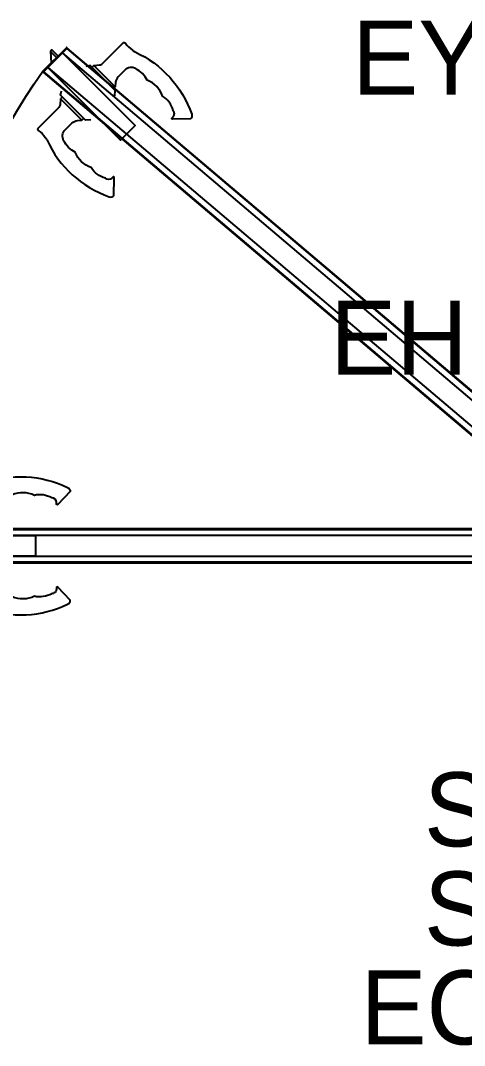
# Model space of a CAD drawing. Extents: x 58467 to 79089, y -33726 to -17391.
# Drawn here: x 75652.5 to 75704.3, y -19399.9 to -19280.3 of the extents above; entities that cross this region are included whole.
import ezdxf
from ezdxf.enums import TextEntityAlignment as Align

# ---------------------------------------------------------------- set-up
doc = ezdxf.new("R2010")
doc.units = 0
doc.header["$LTSCALE"] = 100
doc.linetypes.add('HIDDEN', pattern=[0.375, 0.25, -0.125])
for name, color, linetype in [('BA_clad-wood', 30, 'Continuous'), ('BA_elev3', 8, 'Continuous'), ('BA_mat_metal', 122, 'Continuous'), ('SU', 152, 'Continuous'), ('TRIMline', 4, 'Continuous')]:
    doc.layers.add(name, color=color, linetype=linetype)
doc.layers.add('ELK', color=1, linetype='Continuous', lineweight=35)
doc.styles.add('TAKSİM', font='GOTHIC.TTF', dxfattribs={"height": 20})

# ---------------------------------------------------------------- blocks, each defined once
blk = doc.blocks.new('AKK531')
at = {"color": 251, "linetype": 'HIDDEN', "ltscale": 30}
for points in [[(2681.844574933488, 583.5860880419859), (2682.844574933488, 583.5860880419859), (2682.844574933488, 583.3522890301147)], [(2681.844574933488, 583.3522890301147), (2682.844574933488, 583.3522890301147), (2681.844574933488, 582.4460116015362)]]:
    blk.add_lwpolyline(points, dxfattribs=at)
blk.add_arc((2607.74603407627, 595.3078873063841), 74.82185145142316, 352.0267330655678, 35.1625037600364, dxfattribs=at)
at = {"layer": 'BA_clad-wood'}
for points in [[(2599.876068434814, 581.0160556972123), (2599.876068434814, 585.0160556972123), (2599.826068434814, 585.0160556972123, 0.4142135623730951), (2599.776068434815, 584.966055697213), (2599.776068434815, 581.0660556972125, 0.4142135623730951), (2599.826068434814, 581.0160556972123)], [(2681.744574933483, 581.0160556943338), (2681.744574933483, 585.0160556943338), (2681.794574933484, 585.0160556943338, -0.4142135623730951), (2681.844574933483, 584.9660556943345), (2681.844574933483, 581.066055694334, -0.4142135623730951), (2681.794574933484, 581.0160556943338)]]:
    blk.add_lwpolyline(points, format="xyb", close=True, dxfattribs=at)
for points in [[(2681.744574933483, 584.9160556943416), (2599.876068434814, 584.9160556972129), (2599.876068434814, 585.0160556972123), (2681.744574933483, 585.016055694341), (2681.744574933483, 584.9160556943416)], [(2681.744574933483, 581.016055694342), (2599.876068434814, 581.0160556972132), (2599.876068434814, 581.1160556972127), (2681.744574933483, 581.1160556943414), (2681.744574933483, 581.016055694342)]]:
    blk.add_lwpolyline(points, dxfattribs=at)
at = {"layer": 'BA_elev3'}
for p, q in [((2660.465245449562, 636.5861705221978), (2662.947794566807, 639.0687196394429)), ((2664.345395779632, 632.7060201921277), (2666.827944896877, 635.1885693093727)), ((2674.58914761805, 585.7597363047498), (2678.100002248916, 585.7597363047498)), ((2674.58914761805, 580.2723750839186), (2678.100002248916, 580.2723750839186))]:
    blk.add_line(p, q, dxfattribs=at)
for points in [[(2663.168513116924, 638.8565068211547), (2662.974921317186, 639.0500986208926, 0.1742570911822147), (2662.91984565772, 639.0760506326615), (2662.277472021903, 639.137454323215, -0.1742570911822147), (2661.947018065102, 639.2931663938234), (2659.53293483311, 641.7072496258152, 0.4708005571743663), (2659.25670287485, 641.6810301991236, -0.09786842402977895), (2658.442476095615, 640.8762684923659, -0.08875687159417082), (2658.130295644185, 640.6588462774034, 0.2029439350476143), (2651.516839248782, 633.4020465923059, 0.2886365908157649), (2651.644340880411, 632.8408392448209), (2653.744644282978, 632.8132457592683, 0.6729396847283211), (2653.809466198375, 632.9668776034323), (2653.698626349891, 633.0777174519162, -0.414213562373095), (2653.698626349892, 633.8413927755973, -0.1909558587599532), (2654.920252660983, 635.492538483566, -0.2174027622441176), (2656.702407063633, 637.3646740897266, -0.14675056488921), (2658.050547232847, 638.7131671840698, -0.3312523983731678), (2659.326408825869, 638.5260190617319), (2660.100946688495, 637.7514811991059, -0.1742570911822146), (2660.412370829713, 637.0905732855044), (2660.457914456344, 636.6141194312859, 0.1742570911822147), (2660.483866468112, 636.5590437718183), (2660.67745826785, 636.3654519720803)], [(2666.615732078589, 635.4092878594902), (2666.809323878327, 635.2156960597522, -0.1742570911822147), (2666.835275890096, 635.1606204002856), (2666.896679580649, 634.5182467644681, 0.1742570911822147), (2667.052391651257, 634.1877928076683), (2669.46647488325, 631.7737095756747, -0.4708005571743663), (2669.440255456558, 631.4974776174149, 0.09786842402977895), (2668.635493749799, 630.6832508381813, 0.08875687159417082), (2668.418071534838, 630.371070386751, -0.2029439350476143), (2661.161271849741, 623.7576139913472, -0.2886365908157649), (2660.600064502255, 623.8851156229766), (2660.572471016702, 625.9854190255437, -0.6729396847283211), (2660.726102860867, 626.050240940941), (2660.836942709349, 625.939401092457, 0.414213562373095), (2661.600618033031, 625.939401092457, 0.1909558587599532), (2663.251763740999, 627.1610274035493, 0.2174027622441176), (2665.123899347162, 628.9431818061985, 0.14675056488921), (2666.472392441504, 630.2913219754128, 0.3312523983731678), (2666.285244319167, 631.5671835684352), (2665.51070645654, 632.3417214310612, 0.1742570911822146), (2664.849798542939, 632.6531455722788), (2664.37334468872, 632.69868919891, -0.1742570911822147), (2664.318269029253, 632.7246412106779), (2664.124677229515, 632.9182330104159)], [(2678.106016709571, 585.4536075983615), (2678.106016709571, 585.7273877471162, 0.1742570911822147), (2678.085423180791, 585.7846829629098), (2677.67461539283, 586.2823286828316, -0.1742570911822147), (2677.551054220145, 586.626099977595), (2677.551054220145, 590.0401292249762, 0.4708005571743663), (2677.337188794867, 590.2169147814302, -0.09786842402977895), (2676.192391057759, 590.2236075983619, -0.08875687159417082), (2675.817905421019, 590.290611789942, 0.2029439350476143), (2666.010153289702, 589.8356993871685, 0.2886365908157649), (2665.703477036981, 589.3487085977731), (2667.169104274734, 587.8440582785179, 0.6729396847283211), (2667.323574409496, 587.9068563813853), (2667.323574409496, 588.0636075983621, -0.414213562373095), (2667.863574409496, 588.603607598362, -0.1909558587599532), (2669.894930984976, 588.9073236765444, -0.2174027622441176), (2672.478904230628, 588.9709499957271, -0.14675056488921), (2674.385711897663, 588.971199551479, -0.3312523983731678), (2675.155548575553, 587.9366954608058), (2675.155548575553, 586.841333510909, -0.1742570911822146), (2674.908426230186, 586.1537909213812), (2674.603726686176, 585.7846829629098, 0.1742570911822147), (2674.583133157395, 585.7273877471162), (2674.583133157395, 585.4536075983615)], [(2678.106016709571, 580.5785037903061), (2678.106016709571, 580.3047236415523, -0.1742570911822147), (2678.085423180791, 580.2474284257587), (2677.67461539283, 579.7497827058369, 0.1742570911822147), (2677.551054220145, 579.4060114110735), (2677.551054220145, 575.9919821636913, -0.4708005571743663), (2677.337188794867, 575.8151966072382, 0.09786842402977895), (2676.192391057759, 575.8085037903065, 0.08875687159417082), (2675.817905421019, 575.7414995987256, -0.2029439350476143), (2666.010153289702, 576.1964120015, -0.2886365908157649), (2665.703477036981, 576.6834027908953), (2667.169104274734, 578.1880531101506, -0.6729396847283211), (2667.323574409496, 578.1252550072832), (2667.323574409496, 577.9685037903064, 0.414213562373095), (2667.863574409496, 577.4285037903064, 0.1909558587599532), (2669.894930984976, 577.1247877121241, 0.2174027622441176), (2672.478904230628, 577.0611613929404, 0.14675056488921), (2674.385711897663, 577.0609118371895, 0.3312523983731678), (2675.155548575553, 578.0954159278617), (2675.155548575553, 579.1907778777595, 0.1742570911822146), (2674.908426230186, 579.8783204672864), (2674.603726686176, 580.2474284257587, -0.1742570911822147), (2674.583133157395, 580.3047236415523), (2674.583133157395, 580.5785037903061)]]:
    blk.add_lwpolyline(points, format="xyb", dxfattribs=at)
for points in [[(2666.121468907367, 641.0492494184527), (2600.845434800174, 585.7732153112593), (2600.774724122055, 585.8439259893776), (2666.050758229248, 641.119960096571), (2666.121468907367, 641.0492494184527)], [(2667.132608731229, 640.1795309508352), (2667.839715512416, 640.8866377320219), (2668.005036379144, 640.7213168652925)], [(2667.297929597958, 640.0142100841058), (2668.005036379144, 640.7213168652925), (2667.938764513342, 639.3733751687214)], [(2660.485344538039, 635.5545464053621), (2660.456694002538, 636.1446877067683), (2663.389277382237, 639.0772710864676), (2663.877445163532, 638.9466470308544)], [(2668.879185353995, 638.2915329718253), (2603.603151246801, 583.0154988646309), (2603.532440568683, 583.0862095427501), (2668.808474675876, 638.3622436499436), (2668.879185353995, 638.2915329718253)], [(2663.313771662796, 632.7261192806054), (2663.903912964202, 632.6974687451038), (2666.836496343902, 635.6300521248031), (2666.705872288288, 636.1182199060977)], [(2658.131162279965, 632.0689932973783), (2659.828218554812, 630.3719370225299)], [(2607.280106508971, 587.8238249767), (2605.583050234124, 589.5208812515475)], [(2598.32606843482, 586.514764217316), (2598.32606843482, 582.5647642173162), (2598.62606843482, 582.5647642173162), (2598.62606843482, 585.800621374462)], [(2592.859990055225, 585.0638101972136), (2595.810318434822, 585.0638101972136), (2595.810318434822, 576.0638100711813), (2592.734820313146, 576.0638100711813)], [(2600.07606843482, 585.8533263895497), (2600.07606843482, 581.4533263895491), (2599.77606843482, 581.4533263895491), (2599.77606843482, 585.621735662341)], [(2673.873891411158, 585.016055694341), (2674.270925339303, 585.4536075983615), (2678.418224527664, 585.4536075983615), (2678.671046120664, 585.016055694341)], [(2688.760653313083, 585.0638101943423), (2685.810324933487, 585.0638101943423), (2685.810324933487, 576.06381006831), (2688.885823055163, 576.06381006831)], [(2605.876068434814, 581.8160556972134), (2605.876068434814, 584.216055697213)], [(2669.744574933483, 584.2160556943345), (2669.744574933483, 581.816055694334)], [(2673.873891411158, 581.0160556943265), (2674.270925339303, 580.5785037903061), (2678.418224527664, 580.5785037903061), (2678.671046120664, 581.0160556943265)]]:
    blk.add_lwpolyline(points, dxfattribs=at)
for points in [[(2666.616443654198, 640.5542746716219), (2666.121468907367, 641.0492494184527), (2600.845434800174, 585.7732153112593), (2601.340409547005, 585.2782405644284)], [(2668.313499929051, 638.857218396769), (2666.616443654203, 640.5542746716164), (2658.131162279965, 632.0689932973783), (2659.828218554812, 630.3719370225299)], [(2668.808474675877, 638.3622436499445), (2668.313499929046, 638.8572183967744), (2603.037465821852, 583.581184289581), (2603.532440568683, 583.0862095427501)], [(2601.340409547005, 585.2782405644284), (2605.583050234124, 589.5208812515475), (2607.280106508971, 587.8238249767), (2603.037465821852, 583.581184289581)], [(2681.744574933483, 584.2160556943418), (2681.744574933483, 584.9160556943416), (2599.876068434814, 584.9160556972129), (2599.876068434814, 584.216055697213)], [(2599.876068434814, 584.216055697213), (2605.876068434814, 584.216055697213), (2605.876068434814, 581.8160556972134), (2599.876068434814, 581.8160556972134)], [(2681.744574933483, 581.816055694334), (2681.744574933483, 584.2160556943345), (2669.744574933483, 584.2160556943345), (2669.744574933483, 581.816055694334)], [(2681.744574933484, 581.1160556943414), (2681.744574933484, 581.8160556943421), (2599.876068434814, 581.8160556972134), (2599.876068434814, 581.1160556972127)]]:
    blk.add_lwpolyline(points, close=True, dxfattribs=at)
for points in [[(2593.207802555225, 585.119180697212), (2593.009052555225, 585.119180697212, 0.4142135623730951), (2592.979052555221, 585.0891806972113), (2592.979052555221, 585.0938101972133, 0.4142135623730951), (2593.009052555225, 585.0638101972136), (2593.556552555223, 585.0638101972136, 0.4142135623730951), (2593.586552555222, 585.0938101972133), (2593.586552555222, 585.0891806972113, 0.4142135623730951), (2593.556552555223, 585.119180697212), (2593.357802555225, 585.119180697212), (2593.357802555225, 585.2324165323689), (2593.525935804615, 585.2324165323689, 0.4142135623737289), (2593.555935804619, 585.2624165323696), (2593.555935804619, 585.2660926422641, 0.4142135623730951), (2593.525935804615, 585.2960926422647), (2593.357802555225, 585.2960926422647), (2593.357802555225, 585.3030337015998), (2593.525935804615, 585.3030337015998, 0.4142135623737289), (2593.555935804613, 585.3330337016005), (2593.555935804613, 585.336709811495, 0.4142135623730951), (2593.525935804615, 585.3667098114956), (2593.357802555225, 585.3667098114956), (2593.357802555225, 585.3742545873165), (2593.525935804615, 585.3742545873165, 0.4142135623737289), (2593.555935804613, 585.4042545873153), (2593.555935804613, 585.4079306972117, 0.4142135623730951), (2593.525935804615, 585.4379306972123), (2593.039669305829, 585.4379306972123, 0.4142135623730951), (2593.00966930583, 585.4079306972117), (2593.00966930583, 585.4042545873153, 0.414213562373412), (2593.039669305829, 585.3742545873165), (2593.207802555225, 585.3742545873165), (2593.207802555225, 585.3667098114956), (2593.039669305829, 585.3667098114956, 0.4142135623730951), (2593.00966930583, 585.336709811495), (2593.00966930583, 585.3330337016005, 0.414213562373412), (2593.039669305829, 585.3030337015998), (2593.207802555225, 585.3030337015998), (2593.207802555225, 585.2960926422647), (2593.039669305829, 585.2960926422647, 0.4142135623730951), (2593.00966930583, 585.2660926422641), (2593.00966930583, 585.2624165323696, 0.414213562373412), (2593.039669305829, 585.2324165323689), (2593.207802555225, 585.2324165323689)], [(2688.412840813084, 585.1191806943407), (2688.611590813083, 585.1191806943407, -0.4142135623730951), (2688.641590813087, 585.08918069434), (2688.641590813087, 585.093810194342, -0.4142135623730951), (2688.611590813083, 585.0638101943423), (2688.064090813085, 585.0638101943423, -0.4142135623730951), (2688.034090813086, 585.093810194342), (2688.034090813086, 585.08918069434, -0.4142135623730951), (2688.064090813085, 585.1191806943407), (2688.262840813084, 585.1191806943407), (2688.262840813084, 585.2324165294976), (2688.094707563694, 585.2324165294976, -0.4142135623737289), (2688.064707563689, 585.2624165294983), (2688.064707563689, 585.2660926393928, -0.4142135623730951), (2688.094707563694, 585.2960926393935), (2688.262840813084, 585.2960926393935), (2688.262840813084, 585.3030336987285), (2688.094707563694, 585.3030336987285, -0.4142135623737289), (2688.064707563695, 585.3330336987292), (2688.064707563695, 585.3367098086237, -0.4142135623730951), (2688.094707563694, 585.3667098086244), (2688.262840813084, 585.3667098086244), (2688.262840813084, 585.3742545844452), (2688.094707563694, 585.3742545844452, -0.4142135623737289), (2688.064707563695, 585.4042545844441), (2688.064707563695, 585.4079306943404, -0.4142135623730951), (2688.094707563694, 585.437930694341), (2688.58097406248, 585.437930694341, -0.4142135623730951), (2688.610974062478, 585.4079306943404), (2688.610974062478, 585.4042545844441, -0.414213562373412), (2688.58097406248, 585.3742545844452), (2688.412840813084, 585.3742545844452), (2688.412840813084, 585.3667098086244), (2688.58097406248, 585.3667098086244, -0.4142135623730951), (2688.610974062478, 585.3367098086237), (2688.610974062478, 585.3330336987292, -0.414213562373412), (2688.58097406248, 585.3030336987285), (2688.412840813084, 585.3030336987285), (2688.412840813084, 585.2960926393935), (2688.58097406248, 585.2960926393935, -0.4142135623730951), (2688.610974062478, 585.2660926393928), (2688.610974062478, 585.2624165294983, -0.414213562373412), (2688.58097406248, 585.2324165294976), (2688.412840813084, 585.2324165294976)], [(2593.106486533145, 576.0084395711829), (2592.907736533146, 576.0084395711829, -0.4142135623730951), (2592.877736533141, 576.0384395711835), (2592.877736533141, 576.0338100711806, -0.4142135623730951), (2592.907736533146, 576.0638100711813), (2593.455236533143, 576.0638100711813, -0.4142135623730951), (2593.485236533142, 576.0338100711806), (2593.485236533142, 576.0384395711835, -0.4142135623730951), (2593.455236533143, 576.0084395711829), (2593.256486533145, 576.0084395711829), (2593.256486533145, 575.8884396911772), (2593.424619782535, 575.8884396911772, -0.4142135623737289), (2593.454619782539, 575.8584396911765), (2593.454619782539, 575.854763581282, -0.4142135623730951), (2593.424619782535, 575.8247635812813), (2593.256486533145, 575.8247635812813), (2593.256486533145, 575.8178225219453), (2593.424619782535, 575.8178225219453, -0.4142135623737289), (2593.454619782533, 575.7878225219456), (2593.454619782533, 575.7841464120502, -0.4142135623730951), (2593.424619782535, 575.7541464120504), (2593.256486533145, 575.7541464120504), (2593.256486533145, 575.7466016362287), (2593.424619782535, 575.7466016362287, -0.4142135623737289), (2593.454619782533, 575.7166016362298), (2593.454619782533, 575.7129255263344, -0.4142135623730951), (2593.424619782535, 575.6829255263337), (2592.938353283749, 575.6829255263337, -0.4142135623730951), (2592.90835328375, 575.7129255263344), (2592.90835328375, 575.7166016362298, -0.414213562373412), (2592.938353283749, 575.7466016362287), (2593.106486533145, 575.7466016362287), (2593.106486533145, 575.7541464120504), (2592.938353283749, 575.7541464120504, -0.4142135623730951), (2592.90835328375, 575.7841464120502), (2592.90835328375, 575.7878225219456, -0.414213562373412), (2592.938353283749, 575.8178225219453), (2593.106486533145, 575.8178225219453), (2593.106486533145, 575.8247635812813), (2592.938353283749, 575.8247635812813, -0.4142135623730951), (2592.90835328375, 575.854763581282), (2592.90835328375, 575.8584396911765, -0.414213562373412), (2592.938353283749, 575.8884396911772), (2593.106486533145, 575.8884396911772)], [(2688.514156835164, 576.0084395683116), (2688.712906835162, 576.0084395683116, 0.4142135623730951), (2688.742906835167, 576.0384395683122), (2688.742906835167, 576.0338100683093, 0.4142135623730951), (2688.712906835162, 576.06381006831), (2688.165406835165, 576.06381006831, 0.4142135623730951), (2688.135406835166, 576.0338100683093), (2688.135406835166, 576.0384395683122, 0.4142135623730951), (2688.165406835165, 576.0084395683116), (2688.364156835164, 576.0084395683116), (2688.364156835164, 575.8884396883059), (2688.196023585774, 575.8884396883059, 0.4142135623737289), (2688.166023585769, 575.8584396883052), (2688.166023585769, 575.8547635784107, 0.4142135623730951), (2688.196023585774, 575.82476357841), (2688.364156835164, 575.82476357841), (2688.364156835164, 575.8178225190741), (2688.196023585774, 575.8178225190741, 0.4142135623737289), (2688.166023585775, 575.7878225190743), (2688.166023585775, 575.7841464091789, 0.4142135623730951), (2688.196023585774, 575.7541464091792), (2688.364156835164, 575.7541464091792), (2688.364156835164, 575.7466016333574), (2688.196023585774, 575.7466016333574, 0.4142135623737289), (2688.166023585775, 575.7166016333586), (2688.166023585775, 575.7129255234631, 0.4142135623730951), (2688.196023585774, 575.6829255234625), (2688.68229008456, 575.6829255234625, 0.4142135623730951), (2688.712290084558, 575.7129255234631), (2688.712290084558, 575.7166016333586, 0.414213562373412), (2688.68229008456, 575.7466016333574), (2688.514156835164, 575.7466016333574), (2688.514156835164, 575.7541464091792), (2688.68229008456, 575.7541464091792, 0.4142135623730951), (2688.712290084558, 575.7841464091789), (2688.712290084558, 575.7878225190743, 0.414213562373412), (2688.68229008456, 575.8178225190741), (2688.514156835164, 575.8178225190741), (2688.514156835164, 575.82476357841), (2688.68229008456, 575.82476357841, 0.4142135623730951), (2688.712290084558, 575.8547635784107), (2688.712290084558, 575.8584396883052, 0.414213562373412), (2688.68229008456, 575.8884396883059), (2688.514156835164, 575.8884396883059)]]:
    blk.add_lwpolyline(points, format="xyb", close=True, dxfattribs=at)
for radius in [1, 0.5, 0.5]:
    blk.add_circle((2599.32606843482, 586.514764217316), radius, dxfattribs=at)
at = {"layer": 'BA_mat_metal'}
for points in [[(2600.695221690732, 579.7717984747496), (2600.648004041568, 576.7662082753595, 0.4217588351271071), (2600.687990840428, 576.7251806972117), (2600.692666244331, 576.7251806972135, 0.3968317806954179), (2600.73259496548, 576.7627938106689), (2600.882721690732, 579.7760203069702), (2600.882721690732, 580.4860556972153, 0.414213562373095), (2600.852721690732, 580.5160556972132), (2600.012005934821, 580.5160556972132), (2599.983880934821, 580.4679306972121), (2599.937005934821, 580.4679306972121), (2599.908880934821, 580.5160556972132), (2598.610334535147, 580.5160556972123, -0.414213562373095), (2598.580334535147, 580.5460556972121), (2598.580334535147, 580.844180697216), (2598.589418678379, 580.844180697216, 0.1989123673779866), (2598.6093060566, 580.8524183189902), (2598.676068434821, 580.919180697213), (2598.751068434821, 580.844180697216), (2598.826068434821, 580.919180697213), (2598.901068434821, 580.844180697216), (2598.976068434821, 580.919180697213), (2599.051068434821, 580.844180697216), (2599.12606843482, 580.919180697213), (2599.201068434821, 580.844180697216), (2599.267830813041, 580.9109430754324, 0.1989123673813294), (2599.276068434821, 580.9308304536535), (2599.276068434819, 584.969180697216, 0.414213562373095), (2599.229193434819, 585.016055697216), (2598.268568434819, 585.0160556972105, -0.414213562373095), (2598.238568434819, 585.0460556972102), (2598.238568434819, 585.4879306972161, 0.414213562373095), (2598.138568434819, 585.5879306972156), (2592.888115055225, 585.5879306972101, 0.414213562373095), (2592.859990055224, 585.5598056972103), (2592.859990055225, 585.14730569721, 0.414213562373095), (2592.888115055225, 585.1191806972101), (2593.117802555225, 585.1191806972101, 0.414213562373095), (2593.145927555225, 585.14730569721), (2593.145927555225, 585.2035556972105, 0.414213562373095), (2593.117802555224, 585.2316806972103), (2592.991240055225, 585.2316806972103, -0.414213562373095), (2592.963115055225, 585.2598056972101), (2592.963115055225, 585.4098056972098, -0.414213562373095), (2592.991240055225, 585.4379306972105), (2593.574365055224, 585.4379306972096, -0.414213562373095), (2593.602490055225, 585.4098056972098), (2593.602490055225, 585.2598056972101, -0.414213562373095), (2593.574365055225, 585.2316806972103), (2593.436552555225, 585.2316806972103, 0.414213562373095), (2593.408427555225, 585.2035556972105), (2593.408427555225, 585.14730569721, 0.414213562373095), (2593.436552555225, 585.1191806972101), (2593.858427555225, 585.1191806972101, 0.414213562373095), (2593.886552555225, 585.14730569721), (2593.886552555225, 585.2035556972105, 0.414213562373095), (2593.858427555225, 585.2316806972103), (2593.743115055225, 585.2316806972103, -0.414213562373095), (2593.714990055224, 585.2598056972101), (2593.714990055225, 585.4098056972098, -0.414213562373095), (2593.743115055225, 585.4379306972105), (2595.322490055225, 585.4379306972096, -0.414213562373095), (2595.350615055225, 585.4098056972098), (2595.350615055224, 585.2598056972101, -0.414213562373095), (2595.322490055225, 585.2316806972103), (2595.200615055225, 585.2316806972103, 0.414213562373095), (2595.172490055225, 585.2035556972105), (2595.172490055225, 585.14730569721, 0.414213562373095), (2595.200615055225, 585.1191806972101), (2595.434990055224, 585.1191806972101, 0.414213562373095), (2595.463115055225, 585.14730569721), (2595.463115055225, 585.4098056972098, -0.414213562373095), (2595.491240055224, 585.4379306972105), (2597.938568434819, 585.437930697216, -0.414213562373095), (2598.038568434819, 585.3379306972156), (2598.038568434819, 585.1160556972127, -0.4143183320244683), (2597.938532665549, 585.0160557036088), (2597.83844343482, 585.016055703607, 0.414213562373095), (2597.810318434819, 584.9879307036072), (2597.81031843482, 583.9660557036086, 0.414213562373095), (2597.83844343482, 583.9379307036088), (2597.84781843482, 583.9379307036115, -0.414213562373095), (2597.87594343482, 583.9098057036117), (2597.875943434819, 583.9004307036112, -0.414213562373095), (2597.84781843482, 583.8723057036113), (2597.83844343482, 583.8723057036113, 0.414213562373095), (2597.81031843482, 583.8441807036115), (2597.81031843482, 583.4785557036112, 0.414213562373095), (2597.83844343482, 583.4504307036113), (2597.84781843482, 583.4504307036113, -0.414213562373095), (2597.87594343482, 583.4223057036115), (2597.87594343482, 583.4129307036083, -0.414213562373095), (2597.84781843482, 583.3848057036084), (2597.83844343482, 583.3848057036066, 0.414213562373095), (2597.81031843482, 583.3566807036068), (2597.81031843482, 582.9910557036119, 0.414213562373095), (2597.83844343482, 582.9629307036112), (2597.84781843482, 582.9629307036112, -0.414213562373095), (2597.87594343482, 582.9348057036113), (2597.87594343482, 582.9254307036053, -0.414213562373095), (2597.84781843482, 582.8973057036083), (2597.83844343482, 582.8973057036083, 0.414213562373095), (2597.81031843482, 582.8691807036084), (2597.810318434821, 582.5035557036117, 0.414213562373095), (2597.83844343482, 582.4754307036083), (2597.84781843482, 582.4754307036073, -0.414213562373095), (2597.87594343482, 582.4473057036075), (2597.87594343482, 582.4379307036115, -0.414213562373095), (2597.84781843482, 582.4098057036117), (2597.83844343482, 582.4098057036117, 0.414213562373095), (2597.810318434821, 582.3816807036119), (2597.810318434821, 582.016055703607, 0.414213562373095), (2597.83844343482, 581.987930703609), (2597.84781843482, 581.9879307036081, -0.414213562373095), (2597.87594343482, 581.9598057036083), (2597.87594343482, 581.9504307036113, -0.414213562373095), (2597.84781843482, 581.9223057036115), (2597.83844343482, 581.9223057036115, 0.414213562373095), (2597.810318434821, 581.8941807036117), (2597.810318434821, 581.5285557036113, 0.414213562373095), (2597.83844343482, 581.5004307036115), (2597.847818434821, 581.5004307036115, -0.414213562373095), (2597.87594343482, 581.4723057036117), (2597.875943434821, 581.4629307036112, -0.414213562373095), (2597.847818434821, 581.4348057036113), (2597.83844343482, 581.4348057036113, 0.414213562373095), (2597.810318434821, 581.4066807036115), (2597.810318434821, 581.0410557036112, 0.414213562373095), (2597.83844343482, 581.0129307036113), (2597.847818434821, 581.0129307036113, -0.414213562373095), (2597.875943434821, 580.9848057036115), (2597.875943434821, 580.9754307036073, -0.414213562373095), (2597.847818434821, 580.9473057036075), (2597.838443434821, 580.9473057036066, 0.414213562373095), (2597.810318434821, 580.9191807036068), (2597.810318434821, 580.5535557036119, 0.414213562373095), (2597.838443434821, 580.5254307036112), (2597.847818434821, 580.5254307036112, -0.414213562373095), (2597.875943434821, 580.4973057036113), (2597.875943434821, 580.487930703609, -0.414213562373095), (2597.847818434821, 580.4598057036083), (2597.838443434821, 580.459805703611, 0.414213562373095), (2597.810318434821, 580.4316807036112), (2597.810318434821, 580.0660557036072, 0.414213562373095), (2597.838443434821, 580.0379307036073), (2597.847818434821, 580.0379307036073, -0.414213562373095), (2597.875943434821, 580.0098057036075), (2597.875943434821, 580.0004307036115, -0.414213562373095), (2597.847818434821, 579.9723057036117), (2597.838443434821, 579.9723057036117, 0.414213562373095), (2597.810318434821, 579.9441807036119), (2597.810318434822, 579.5785557036088, 0.414213562373095), (2597.838443434821, 579.550430703609), (2597.847818434821, 579.5504307036117, -0.414213562373095), (2597.875943434821, 579.5223057036119), (2597.875943434821, 579.5129307036113, -0.414213562373095), (2597.847818434821, 579.4848057036115), (2597.838443434821, 579.4848057036115, 0.414213562373095), (2597.810318434821, 579.4566807036117), (2597.810318434822, 579.0910557036113, 0.414213562373095), (2597.838443434821, 579.0629307036115), (2597.847818434821, 579.0629307036115, -0.414213562373095), (2597.875943434822, 579.0348057036117), (2597.875943434821, 579.0254307036112, -0.414213562373095), (2597.847818434821, 578.9973057036086), (2597.838443434821, 578.9973057036068, 0.414213562373095), (2597.810318434821, 578.969180703607), (2597.810318434822, 578.6035557036112, 0.414213562373095), (2597.838443434822, 578.5754307036113), (2597.847818434821, 578.5754307036113, -0.414213562373095), (2597.875943434822, 578.5473057036115), (2597.875943434821, 578.5379307036073, -0.414213562373095), (2597.847818434821, 578.5098057036084), (2597.838443434822, 578.5098057036084, 0.414213562373095), (2597.810318434822, 578.4816807036086), (2597.810318434822, 578.1160557036119, 0.414213562373095), (2597.838443434822, 578.0879307036084), (2597.847818434822, 578.0879307036084, -0.414213562373095), (2597.875943434822, 578.0598057036086), (2597.875946927572, 578.0504307036135, -0.4141257573019039), (2597.847818434822, 578.0223057036119), (2597.838443434822, 578.022305703611, 0.414213562373095), (2597.810318434822, 577.9941807036112), (2597.810318434822, 576.7551806972133, 0.414213562373095), (2597.840318434822, 576.7251806972117), (2598.997439220048, 576.7251806972135, 0.3639702342679135), (2599.09591999535, 576.8078158794469), (2599.202847311328, 577.414230822581, 0.04366094290699823), (2599.210443434822, 577.5010549114113), (2599.210443434821, 580.3473056972161, -0.414213562373095), (2599.238568434821, 580.375430697216), (2599.445226043517, 580.375430697216, -0.414213562373095), (2599.473351043517, 580.3473056972161), (2599.473351043517, 580.3098056972158, 0.414213562373095), (2599.501476043517, 580.281680697216), (2600.361254299427, 580.281680697216, 0.414213562373095), (2600.389379299427, 580.3098056972158), (2600.389379299427, 580.3473056972134, -0.4436190475317785), (2600.417504299427, 580.375430697216), (2600.595221690732, 580.3754306972123, -0.414213562373095), (2600.695221690732, 580.2754306972129), (2600.695221690732, 579.771027536709)], [(2680.925421677577, 579.7717984718784), (2680.972639326741, 576.7662082724883, -0.4217588351271071), (2680.93265252788, 576.7251806943405), (2680.927977123978, 576.7251806943423, -0.3968317806954179), (2680.888048402828, 576.7627938077976), (2680.737921677577, 579.7760203040989), (2680.737921677576, 580.486055694344, -0.414213562373095), (2680.767921677576, 580.516055694342), (2681.608637433488, 580.516055694342), (2681.636762433488, 580.4679306943408), (2681.683637433488, 580.4679306943408), (2681.711762433487, 580.516055694342), (2683.010308833161, 580.516055694341, 0.414213562373095), (2683.040308833161, 580.5460556943408), (2683.040308833161, 580.8441806943447), (2683.031224689929, 580.8441806943447, -0.1989123673779866), (2683.011337311708, 580.8524183161189), (2682.944574933488, 580.9191806943418), (2682.869574933487, 580.8441806943447), (2682.794574933488, 580.9191806943418), (2682.719574933487, 580.8441806943447), (2682.644574933488, 580.9191806943418), (2682.569574933488, 580.8441806943447), (2682.494574933488, 580.9191806943418), (2682.419574933488, 580.8441806943447), (2682.352812555267, 580.9109430725612, -0.1989123673813294), (2682.344574933487, 580.9308304507822), (2682.34457493349, 584.9691806943447, -0.414213562373095), (2682.39144993349, 585.0160556943447), (2683.352074933489, 585.0160556943392, 0.414213562373095), (2683.382074933489, 585.046055694339), (2683.382074933489, 585.4879306943449, -0.414213562373095), (2683.482074933489, 585.5879306943443), (2688.732528313084, 585.5879306943389, -0.414213562373095), (2688.760653313084, 585.559805694339), (2688.760653313083, 585.1473056943387, -0.414213562373095), (2688.732528313084, 585.1191806943389), (2688.502840813083, 585.1191806943389, -0.414213562373095), (2688.474715813084, 585.1473056943387), (2688.474715813084, 585.2035556943392, -0.414213562373095), (2688.502840813084, 585.231680694339), (2688.629403313083, 585.231680694339, 0.414213562373095), (2688.657528313083, 585.2598056943389), (2688.657528313083, 585.4098056943385, 0.414213562373095), (2688.629403313083, 585.4379306943392), (2688.046278313084, 585.4379306943383, 0.414213562373095), (2688.018153313084, 585.4098056943385), (2688.018153313084, 585.2598056943389, 0.414213562373095), (2688.046278313083, 585.231680694339), (2688.184090813083, 585.231680694339, -0.414213562373095), (2688.212215813084, 585.2035556943392), (2688.212215813083, 585.1473056943387, -0.414213562373095), (2688.184090813083, 585.1191806943389), (2687.762215813083, 585.1191806943389, -0.414213562373095), (2687.734090813084, 585.1473056943387), (2687.734090813084, 585.2035556943392, -0.414213562373095), (2687.762215813083, 585.231680694339), (2687.877528313084, 585.231680694339, 0.414213562373095), (2687.905653313084, 585.2598056943389), (2687.905653313083, 585.4098056943385, 0.414213562373095), (2687.877528313084, 585.4379306943392), (2686.298153313084, 585.4379306943383, 0.414213562373095), (2686.270028313083, 585.4098056943385), (2686.270028313084, 585.2598056943389, 0.414213562373095), (2686.298153313084, 585.231680694339), (2686.420028313084, 585.231680694339, -0.414213562373095), (2686.448153313083, 585.2035556943392), (2686.448153313083, 585.1473056943387, -0.414213562373095), (2686.420028313084, 585.1191806943389), (2686.185653313084, 585.1191806943389, -0.414213562373095), (2686.157528313084, 585.1473056943387), (2686.157528313084, 585.4098056943385, 0.414213562373095), (2686.129403313084, 585.4379306943392), (2683.682074933489, 585.4379306943447, 0.414213562373095), (2683.582074933489, 585.3379306943443), (2683.582074933489, 585.1160556943414, 0.4143183320244683), (2683.682110702759, 585.0160557007375), (2683.782199933489, 585.0160557007357, -0.414213562373095), (2683.810324933489, 584.9879307007359), (2683.810324933489, 583.9660557007373, -0.414213562373095), (2683.782199933489, 583.9379307007375), (2683.772824933489, 583.9379307007403, 0.414213562373095), (2683.744699933488, 583.9098057007404), (2683.744699933489, 583.9004307007399, 0.414213562373095), (2683.772824933489, 583.8723057007401), (2683.782199933489, 583.8723057007401, -0.414213562373095), (2683.810324933489, 583.8441807007403), (2683.810324933489, 583.4785557007399, -0.414213562373095), (2683.782199933488, 583.4504307007401), (2683.772824933488, 583.4504307007401, 0.414213562373095), (2683.744699933488, 583.4223057007403), (2683.744699933488, 583.412930700737, 0.414213562373095), (2683.772824933488, 583.3848057007372), (2683.782199933488, 583.3848057007353, -0.414213562373095), (2683.810324933489, 583.3566807007355), (2683.810324933488, 582.9910557007406, -0.414213562373095), (2683.782199933488, 582.9629307007399), (2683.772824933488, 582.9629307007399, 0.414213562373095), (2683.744699933488, 582.9348057007401), (2683.744699933488, 582.9254307007341, 0.414213562373095), (2683.772824933488, 582.897305700737), (2683.782199933488, 582.897305700737, -0.414213562373095), (2683.810324933488, 582.8691807007372), (2683.810324933488, 582.5035557007404, -0.414213562373095), (2683.782199933488, 582.475430700737), (2683.772824933488, 582.4754307007361, 0.414213562373095), (2683.744699933488, 582.4473057007363), (2683.744699933488, 582.4379307007403, 0.414213562373095), (2683.772824933488, 582.4098057007404), (2683.782199933488, 582.4098057007404, -0.414213562373095), (2683.810324933488, 582.3816807007406), (2683.810324933488, 582.0160557007357, -0.414213562373095), (2683.782199933488, 581.9879307007377), (2683.772824933488, 581.9879307007368, 0.414213562373095), (2683.744699933488, 581.959805700737), (2683.744699933488, 581.9504307007401, 0.414213562373095), (2683.772824933488, 581.9223057007403), (2683.782199933488, 581.9223057007403, -0.414213562373095), (2683.810324933488, 581.8941807007404), (2683.810324933488, 581.5285557007401, -0.414213562373095), (2683.782199933488, 581.5004307007403), (2683.772824933487, 581.5004307007403, 0.414213562373095), (2683.744699933488, 581.4723057007404), (2683.744699933487, 581.4629307007399, 0.414213562373095), (2683.772824933487, 581.4348057007401), (2683.782199933488, 581.4348057007401, -0.414213562373095), (2683.810324933488, 581.4066807007403), (2683.810324933488, 581.0410557007399, -0.414213562373095), (2683.782199933488, 581.0129307007401), (2683.772824933487, 581.0129307007401, 0.414213562373095), (2683.744699933487, 580.9848057007403), (2683.744699933487, 580.9754307007361, 0.414213562373095), (2683.772824933487, 580.9473057007363), (2683.782199933487, 580.9473057007353, -0.414213562373095), (2683.810324933488, 580.9191807007355), (2683.810324933487, 580.5535557007406, -0.414213562373095), (2683.782199933487, 580.5254307007399), (2683.772824933487, 580.5254307007399, 0.414213562373095), (2683.744699933487, 580.4973057007401), (2683.744699933487, 580.4879307007377, 0.414213562373095), (2683.772824933487, 580.459805700737), (2683.782199933487, 580.4598057007397, -0.414213562373095), (2683.810324933488, 580.4316807007399), (2683.810324933487, 580.0660557007359, -0.414213562373095), (2683.782199933487, 580.0379307007361), (2683.772824933487, 580.0379307007361, 0.414213562373095), (2683.744699933487, 580.0098057007363), (2683.744699933487, 580.0004307007403, 0.414213562373095), (2683.772824933487, 579.9723057007404), (2683.782199933487, 579.9723057007404, -0.414213562373095), (2683.810324933487, 579.9441807007406), (2683.810324933487, 579.5785557007375, -0.414213562373095), (2683.782199933487, 579.5504307007377), (2683.772824933487, 579.5504307007404, 0.414213562373095), (2683.744699933487, 579.5223057007406), (2683.744699933487, 579.5129307007401, 0.414213562373095), (2683.772824933487, 579.4848057007403), (2683.782199933487, 579.4848057007403, -0.414213562373095), (2683.810324933487, 579.4566807007404), (2683.810324933487, 579.0910557007401, -0.414213562373095), (2683.782199933487, 579.0629307007403), (2683.772824933487, 579.0629307007403, 0.414213562373095), (2683.744699933487, 579.0348057007404), (2683.744699933487, 579.0254307007399, 0.414213562373095), (2683.772824933487, 578.9973057007373), (2683.782199933487, 578.9973057007355, -0.414213562373095), (2683.810324933487, 578.9691807007357), (2683.810324933487, 578.6035557007399, -0.414213562373095), (2683.782199933486, 578.5754307007401), (2683.772824933487, 578.5754307007401, 0.414213562373095), (2683.744699933487, 578.5473057007403), (2683.744699933487, 578.5379307007361, 0.414213562373095), (2683.772824933487, 578.5098057007372), (2683.782199933486, 578.5098057007372, -0.414213562373095), (2683.810324933487, 578.4816807007373), (2683.810324933486, 578.1160557007406, -0.414213562373095), (2683.782199933486, 578.0879307007372), (2683.772824933486, 578.0879307007372, 0.414213562373095), (2683.744699933487, 578.0598057007373), (2683.744696440736, 578.0504307007423, 0.4141257573019039), (2683.772824933486, 578.0223057007406), (2683.782199933486, 578.0223057007397, -0.414213562373095), (2683.810324933487, 577.9941807007399), (2683.810324933486, 576.755180694342, -0.414213562373095), (2683.780324933486, 576.7251806943405), (2682.62320414826, 576.7251806943423, -0.3639702342679135), (2682.524723372959, 576.8078158765757), (2682.41779605698, 577.4142308197097, -0.04366094290699823), (2682.410199933487, 577.50105490854), (2682.410199933487, 580.3473056943449, 0.414213562373095), (2682.382074933487, 580.3754306943447), (2682.175417324791, 580.3754306943447, 0.414213562373095), (2682.147292324792, 580.3473056943449), (2682.147292324792, 580.3098056943445, -0.414213562373095), (2682.119167324792, 580.2816806943447), (2681.259389068881, 580.2816806943447, -0.414213562373095), (2681.231264068881, 580.3098056943445), (2681.231264068881, 580.3473056943421, 0.4436190475317785), (2681.203139068881, 580.3754306943447), (2681.025421677577, 580.375430694341, 0.414213562373095), (2680.925421677577, 580.2754306943416), (2680.925421677577, 579.7710275338377)]]:
    blk.add_lwpolyline(points, format="xyb", dxfattribs=at)
for points in [[(2599.15419343482, 582.5963896687535), (2599.15419343482, 582.419180697213, -0.4142135623730951), (2599.12606843482, 582.3910556972132), (2599.099208124502, 582.3910556972132), (2599.088604757792, 582.3910556972132), (2599.060479757792, 582.3629306972134), (2599.088604757792, 582.3348056972127), (2599.060479757792, 582.3066806972129), (2599.088604757792, 582.2785556972158), (2599.060479757792, 582.250430697216), (2599.088604757792, 582.2223056972161), (2599.060479757792, 582.1941806972163), (2599.088604757792, 582.1660556972156), (2599.060479757792, 582.1379306972158), (2599.088604757792, 582.109805697216), (2599.060479757792, 582.0816806972161), (2599.088604757792, 582.0535556972163), (2599.060479757792, 582.0254306972156), (2599.088604757792, 581.9973056972158), (2599.060479757792, 581.969180697216), (2599.088604757792, 581.9410556972161), (2599.060479757792, 581.9129306972163), (2599.088604757792, 581.8848056972129), (2599.060479757792, 581.856680697213), (2599.088604757792, 581.8285556972132), (2599.060479757792, 581.8004306972134), (2599.097979757792, 581.7629306972158), (2599.12606843482, 581.7629306972158, -0.4142135623730951), (2599.15419343482, 581.734805697216), (2599.15419343482, 581.0129306972158, -0.4142135623730951), (2599.12606843482, 580.984805697216), (2598.430334535147, 580.984805697216), (2598.430334535147, 580.7701181972143), (2597.960193434821, 580.7701181972143), (2597.960193434819, 584.8660556972163), (2599.126068434819, 584.8660556972163, -0.4142135623730951), (2599.154193434819, 584.8379306972156), (2599.154193434819, 584.6879306972132), (2599.154193434819, 584.153555697213, -0.4142135623730951), (2599.126068434819, 584.1254306972132), (2599.097979757791, 584.1254306972132), (2599.060479757791, 584.0879306972156), (2599.088604757791, 584.0598056972158), (2599.060479757791, 584.031680697216), (2599.088604757791, 584.0035556972161), (2599.060479757791, 583.9754306972163), (2599.088604757791, 583.9473056972156), (2599.060479757791, 583.9191806972158), (2599.088604757791, 583.8910556972132), (2599.060479757791, 583.8629306972134), (2599.088604757791, 583.8348056972127), (2599.060479757791, 583.8066806972129), (2599.088604757791, 583.778555697213), (2599.060479757791, 583.750430697216), (2599.088604757791, 583.7223056972161), (2599.060479757791, 583.6941806972163), (2599.088604757791, 583.6660556972156), (2599.060479757791, 583.6379306972158), (2599.088604757791, 583.609805697216), (2599.060479757791, 583.5816806972161), (2599.088604757791, 583.5535556972163), (2599.060479757791, 583.5254306972156), (2599.088604757791, 583.4973056972158), (2599.099208124501, 583.4973056972158), (2599.126068434819, 583.4973056972158, -0.4142135623730951), (2599.15419343482, 583.469180697216), (2599.15419343482, 583.281680697216, -0.4142135623730951), (2599.12606843482, 583.2535556972161), (2599.099208124502, 583.2535556972161), (2599.088604757791, 583.2535556972161), (2599.060479757791, 583.2254306972163), (2599.088604757791, 583.1973056972156), (2599.060479757791, 583.169180697213), (2599.088604757791, 583.1410556972132), (2599.060479757791, 583.1129306972134), (2599.088604757791, 583.0848056972127), (2599.060479757791, 583.0566806972129), (2599.088604757791, 583.028555697213), (2599.060479757792, 583.000430697216), (2599.088604757791, 582.9723056972161), (2599.060479757792, 582.9441806972163), (2599.088604757791, 582.9160556972156), (2599.060479757792, 582.8879306972158), (2599.088604757791, 582.859805697216), (2599.060479757792, 582.8316806972161), (2599.088604757791, 582.8035556972163), (2599.060479757792, 582.7754306972156), (2599.088604757792, 582.7473056972158), (2599.060479757792, 582.719180697216), (2599.088604757792, 582.6910556972161), (2599.060479757792, 582.6629306972163), (2599.099208124502, 582.6245146687534), (2599.12606843482, 582.6245146687534, -0.4142135623730951)], [(2682.466449933488, 582.5963896658823), (2682.466449933488, 582.4191806943418, 0.4142135623730951), (2682.494574933488, 582.391055694342), (2682.521435243807, 582.391055694342), (2682.532038610516, 582.391055694342), (2682.560163610516, 582.3629306943421), (2682.532038610516, 582.3348056943414), (2682.560163610516, 582.3066806943416), (2682.532038610516, 582.2785556943445), (2682.560163610516, 582.2504306943447), (2682.532038610516, 582.2223056943449), (2682.560163610516, 582.194180694345), (2682.532038610516, 582.1660556943443), (2682.560163610516, 582.1379306943445), (2682.532038610516, 582.1098056943447), (2682.560163610516, 582.0816806943449), (2682.532038610516, 582.053555694345), (2682.560163610516, 582.0254306943443), (2682.532038610516, 581.9973056943445), (2682.560163610516, 581.9691806943447), (2682.532038610516, 581.9410556943449), (2682.560163610516, 581.912930694345), (2682.532038610516, 581.8848056943416), (2682.560163610516, 581.8566806943418), (2682.532038610516, 581.828555694342), (2682.560163610516, 581.8004306943421), (2682.522663610516, 581.7629306943445), (2682.494574933488, 581.7629306943445, 0.4142135623730951), (2682.466449933488, 581.7348056943447), (2682.466449933488, 581.0129306943445, 0.4142135623730951), (2682.494574933488, 580.9848056943447), (2683.190308833161, 580.9848056943447), (2683.190308833161, 580.770118194343), (2683.660449933488, 580.770118194343), (2683.660449933489, 584.866055694345), (2682.494574933489, 584.866055694345, 0.4142135623730951), (2682.466449933489, 584.8379306943443), (2682.466449933489, 584.687930694342), (2682.466449933489, 584.1535556943418, 0.4142135623730951), (2682.494574933489, 584.125430694342), (2682.522663610517, 584.125430694342), (2682.560163610517, 584.0879306943443), (2682.532038610517, 584.0598056943445), (2682.560163610517, 584.0316806943447), (2682.532038610517, 584.0035556943449), (2682.560163610517, 583.975430694345), (2682.532038610517, 583.9473056943443), (2682.560163610517, 583.9191806943445), (2682.532038610517, 583.891055694342), (2682.560163610517, 583.8629306943421), (2682.532038610517, 583.8348056943414), (2682.560163610517, 583.8066806943416), (2682.532038610517, 583.7785556943418), (2682.560163610517, 583.7504306943447), (2682.532038610517, 583.7223056943449), (2682.560163610517, 583.694180694345), (2682.532038610517, 583.6660556943443), (2682.560163610517, 583.6379306943445), (2682.532038610517, 583.6098056943447), (2682.560163610517, 583.5816806943449), (2682.532038610517, 583.553555694345), (2682.560163610517, 583.5254306943443), (2682.532038610517, 583.4973056943445), (2682.521435243807, 583.4973056943445), (2682.494574933489, 583.4973056943445, 0.4142135623730951), (2682.466449933489, 583.4691806943447), (2682.466449933489, 583.2816806943447, 0.4142135623730951), (2682.494574933488, 583.2535556943449), (2682.521435243807, 583.2535556943449), (2682.532038610517, 583.2535556943449), (2682.560163610517, 583.225430694345), (2682.532038610517, 583.1973056943443), (2682.560163610517, 583.1691806943418), (2682.532038610517, 583.141055694342), (2682.560163610517, 583.1129306943421), (2682.532038610517, 583.0848056943414), (2682.560163610517, 583.0566806943416), (2682.532038610517, 583.0285556943418), (2682.560163610517, 583.0004306943447), (2682.532038610517, 582.9723056943449), (2682.560163610517, 582.944180694345), (2682.532038610517, 582.9160556943443), (2682.560163610517, 582.8879306943445), (2682.532038610517, 582.8598056943447), (2682.560163610517, 582.8316806943449), (2682.532038610517, 582.803555694345), (2682.560163610517, 582.7754306943443), (2682.532038610516, 582.7473056943445), (2682.560163610517, 582.7191806943447), (2682.532038610516, 582.6910556943449), (2682.560163610517, 582.662930694345), (2682.521435243807, 582.6245146658821), (2682.494574933488, 582.6245146658821, 0.4142135623730951)], [(2600.481197954973, 578.9220988172192), (2599.381532387973, 578.9220988172192), (2599.381532387973, 580.3454307272186, 0.414213562373428), (2599.351532417973, 580.375430697216), (2599.331532437973, 580.375430697216, 0.4142135623732063), (2599.301532467972, 580.3454307272186), (2599.301532467972, 580.315430777222, -0.4142135623732619), (2599.281532467973, 580.2954307772188), (2599.244865857972, 580.2954307772188, 0.4142135623726955), (2599.228199207972, 580.2787641272198), (2599.228199207973, 576.3251059711811, -0.4142135623730959), (2599.178199207973, 576.2751059711827), (2597.424534344973, 576.2751059711827, 0.4142135623726511), (2597.394534374972, 576.2451060011826), (2597.394534374972, 576.151772761179, 0.414213562373428), (2597.424534344973, 576.1217727911817), (2597.434534234972, 576.1217727911817, -0.4142135623730869), (2597.534534234972, 576.021772791185), (2597.534534234972, 575.7684399111822, -0.4142135623731054), (2597.434534234972, 575.6684399111809), (2595.431484283145, 575.6684399111809, -0.4142135623725401), (2595.401484313145, 575.6984398811819), (2595.401484313145, 575.9784396011846, 0.4142135623733169), (2595.371484343146, 576.0084395711847), (2595.124817923146, 576.0084395711847, 0.4142135623733169), (2595.094817953146, 575.9784396011846), (2595.094817953146, 575.9184396611818, 0.414213562373428), (2595.124817923146, 575.8884396911799), (2595.251484463146, 575.8884396911799, -0.4142135623726512), (2595.281484433146, 575.8584397211798), (2595.281484433146, 575.6984398811819, -0.4142135623730951), (2595.251484463146, 575.6684399111809), (2593.671486043145, 575.6684399111809, -0.4142135623725401), (2593.641486073145, 575.6984398811819), (2593.641486073146, 575.8584397211798, -0.4142135623724292), (2593.671486043145, 575.8884396911799), (2593.798485916146, 575.8884396911799, 0.4142135623732063), (2593.828485886145, 575.9184396611818), (2593.828485886145, 575.9784396011846, 0.4142135623733169), (2593.798485916146, 576.0084395711847), (2593.354486360145, 576.0084395711847, 0.4142135623733169), (2593.324486390145, 575.9784396011846), (2593.324486390145, 575.9184396611818, 0.4142135623732063), (2593.354486360145, 575.8884396911799), (2593.491486223146, 575.8884396911799, -0.4142135623726512), (2593.521486193146, 575.8584397211798), (2593.521486193145, 575.6984398811819, -0.41421356237254), (2593.491486223146, 575.6684399111809), (2592.871486843145, 575.6684399111809, -0.4142135623725401), (2592.841486873146, 575.6984398811819), (2592.841486873146, 575.8584397211798, -0.4142135623724292), (2592.871486843145, 575.8884396911799), (2593.011153370145, 575.8884396911799, 0.4142135623733171), (2593.041153340145, 575.9184396611818), (2593.041153340145, 575.9784396011846, 0.414213562373428), (2593.011153370145, 576.0084395711847), (2592.764820283146, 576.0084395711847, 0.4142135623733169), (2592.734820313146, 575.9784396011846), (2592.734820313146, 575.5317733811844, 0.4142135623732063), (2592.764820283146, 575.5017734111825), (2597.637867414972, 575.5017734111825, 0.4142135623730888), (2597.737867414973, 575.6017734111829), (2597.737867414973, 576.021772791185, -0.4142135623730884), (2597.837867414973, 576.1217727911817), (2600.591197844973, 576.1217727911817, 0.4426724157610379), (2600.634531134972, 576.1717727411797), (2600.634531134972, 580.2787641272198, 0.4142135623726955), (2600.617864484972, 580.2954307772188), (2600.561197874973, 580.2954307772188), (2600.561197874973, 580.3454307272186, 0.4142135623733172), (2600.531197904972, 580.375430697216), (2600.511197924973, 580.375430697216, 0.4142135623733171), (2600.481197954973, 580.3454307272186)], [(2599.032318434821, 580.375430697216), (2598.430334535147, 580.375430697216), (2598.430334535147, 580.6201181972156), (2597.960193434821, 580.6201181972156), (2597.960193434822, 576.9033056972139, 0.4142135623730951), (2597.988318434822, 576.8751806972141), (2598.913529256931, 576.8751806972141, 0.3639702342662107), (2598.962769644581, 576.9164982883321), (2599.057404985424, 577.4532019763492, 0.0436609429084976), (2599.060443434822, 577.4879316118813), (2599.060443434821, 580.3473056972161, 0.4142135623730951)], [(2681.139445413336, 578.9220988143479), (2682.239110980336, 578.9220988143479), (2682.239110980336, 580.3454307243474, -0.414213562373428), (2682.269110950336, 580.3754306943447), (2682.289110930335, 580.3754306943447, -0.4142135623732063), (2682.319110900336, 580.3454307243474), (2682.319110900336, 580.3154307743507, 0.4142135623732619), (2682.339110900336, 580.2954307743476), (2682.375777510336, 580.2954307743476, -0.4142135623726955), (2682.392444160336, 580.2787641243485), (2682.392444160335, 576.3251059683098, 0.4142135623730959), (2682.442444160336, 576.2751059683114), (2684.196109023335, 576.2751059683114, -0.4142135623726511), (2684.226108993336, 576.2451059983114), (2684.226108993336, 576.1517727583077, -0.414213562373428), (2684.196109023335, 576.1217727883104), (2684.186109133336, 576.1217727883104, 0.4142135623730869), (2684.086109133336, 576.0217727883137), (2684.086109133336, 575.7684399083109, 0.4142135623731054), (2684.186109133336, 575.6684399083097), (2686.189159085163, 575.6684399083097, 0.4142135623725401), (2686.219159055163, 575.6984398783106), (2686.219159055163, 575.9784395983133, -0.4142135623733169), (2686.249159025162, 576.0084395683134), (2686.495825445163, 576.0084395683134, -0.4142135623733169), (2686.525825415163, 575.9784395983133), (2686.525825415163, 575.9184396583105, -0.414213562373428), (2686.495825445163, 575.8884396883086), (2686.369158905163, 575.8884396883086, 0.4142135623726512), (2686.339158935163, 575.8584397183085), (2686.339158935163, 575.6984398783106, 0.4142135623730951), (2686.369158905163, 575.6684399083097), (2687.949157325163, 575.6684399083097, 0.4142135623725401), (2687.979157295163, 575.6984398783106), (2687.979157295163, 575.8584397183085, 0.4142135623724292), (2687.949157325163, 575.8884396883086), (2687.822157452163, 575.8884396883086, -0.4142135623732063), (2687.792157482163, 575.9184396583105), (2687.792157482163, 575.9784395983133, -0.4142135623733169), (2687.822157452163, 576.0084395683134), (2688.266157008163, 576.0084395683134, -0.4142135623733169), (2688.296156978163, 575.9784395983133), (2688.296156978163, 575.9184396583105, -0.4142135623732063), (2688.266157008163, 575.8884396883086), (2688.129157145162, 575.8884396883086, 0.4142135623726512), (2688.099157175162, 575.8584397183085), (2688.099157175163, 575.6984398783106, 0.41421356237254), (2688.129157145162, 575.6684399083097), (2688.749156525163, 575.6684399083097, 0.4142135623725401), (2688.779156495163, 575.6984398783106), (2688.779156495163, 575.8584397183085, 0.4142135623724292), (2688.749156525163, 575.8884396883086), (2688.609489998163, 575.8884396883086, -0.4142135623733171), (2688.579490028163, 575.9184396583105), (2688.579490028163, 575.9784395983133, -0.414213562373428), (2688.609489998163, 576.0084395683134), (2688.855823085163, 576.0084395683134, -0.4142135623733169), (2688.885823055163, 575.9784395983133), (2688.885823055163, 575.5317733783131, -0.4142135623732063), (2688.855823085163, 575.5017734083112), (2683.982775953336, 575.5017734083112, -0.4142135623730888), (2683.882775953336, 575.6017734083116), (2683.882775953336, 576.0217727883137, 0.4142135623730884), (2683.782775953336, 576.1217727883104), (2681.029445523336, 576.1217727883104, -0.4426724157610379), (2680.986112233336, 576.1717727383084), (2680.986112233336, 580.2787641243485, -0.4142135623726955), (2681.002778883336, 580.2954307743476), (2681.059445493336, 580.2954307743476), (2681.059445493336, 580.3454307243474, -0.4142135623733172), (2681.089445463336, 580.3754306943447), (2681.109445443336, 580.3754306943447, -0.4142135623733171), (2681.139445413336, 580.3454307243474)], [(2682.588324933487, 580.3754306943447), (2683.190308833161, 580.3754306943447), (2683.190308833161, 580.6201181943443), (2683.660449933488, 580.6201181943443), (2683.660449933486, 576.9033056943426, -0.4142135623730951), (2683.632324933486, 576.8751806943428), (2682.707114111377, 576.8751806943428, -0.3639702342662107), (2682.657873723727, 576.9164982854609), (2682.563238382884, 577.4532019734779, -0.0436609429084976), (2682.560199933486, 577.48793160901), (2682.560199933487, 580.3473056943449, -0.4142135623730951)], [(2600.414531354972, 578.7754322972196, -0.4142135623730992), (2600.481197954973, 578.7087656972162), (2600.481197954973, 575.3421023972214, -0.4142135623731014), (2600.414531354972, 575.2754357972199), (2599.448198987973, 575.2754357972199, -0.4142135623730911), (2599.381532387973, 575.3421023972214), (2599.381532387973, 578.7087656972162, -0.4142135623730925), (2599.448198987973, 578.7754322972196)], [(2681.206112013336, 578.7754322943483, 0.4142135623730992), (2681.139445413336, 578.708765694345), (2681.139445413336, 575.3421023943501, 0.4142135623731014), (2681.206112013336, 575.2754357943486), (2682.172444380335, 575.2754357943486, 0.4142135623730911), (2682.239110980336, 575.3421023943501), (2682.239110980336, 578.708765694345, 0.4142135623730925), (2682.172444380335, 578.7754322943483)], [(2600.481197954973, 576.3417725711824), (2600.481197954973, 575.0754359972216, 0.4142135623730951), (2600.414531354972, 575.1421025972159), (2599.448198987973, 575.1421025972159, 0.4142135623730951), (2599.381532387973, 575.0754359972216), (2599.381532387973, 576.3417725711824, 0.4142135623730951), (2599.448198987973, 576.2751059711827), (2600.414531354972, 576.2751059711827, 0.4142135623730951)], [(2681.139445413336, 576.3417725683112), (2681.139445413336, 575.0754359943503, -0.4142135623730951), (2681.206112013336, 575.1421025943446), (2682.172444380335, 575.1421025943446, -0.4142135623730951), (2682.239110980336, 575.0754359943503), (2682.239110980336, 576.3417725683112, -0.4142135623730951), (2682.172444380335, 576.2751059683114), (2681.206112013336, 576.2751059683114, -0.4142135623730951)]]:
    blk.add_lwpolyline(points, format="xyb", close=True, dxfattribs=at)
at = {"layer": 'TRIMline', "color": 251}
for points in [[(2668.879185354, 638.2915329718198), (2666.050758229254, 641.1199600965665), (2666.086113568314, 641.1553154356261, -0.4142135623730951), (2666.156824246432, 641.1553154356243), (2668.914540693059, 638.3975989889968, -0.4142135623730951), (2668.914540693059, 638.3268883108794)], [(2603.603151246801, 583.0154988646309), (2600.774724122055, 585.8439259893776), (2600.739368782996, 585.808570650318, 0.4142135623730951), (2600.739368782996, 585.7378599721997), (2603.497085229624, 582.9801435255722, 0.4142135623730951), (2603.567795907742, 582.9801435255722)]]:
    blk.add_lwpolyline(points, format="xyb", close=True, dxfattribs=at)
at = {"layer": 'TRIMline', "color": 251, "lineweight": 25}
blk.add_lwpolyline([(2600.324105694056, 586.5773871298588), (2603.435375531277, 583.466117292638), (2603.223243496921, 583.2539852582822), (2600.27573303337, 586.2014957218344)], dxfattribs=at)

msp = doc.modelspace()

# ---------------------------------------------------------------- block references
at = {"layer": 'TRIMline', "color": 2, "xscale": -1}
msp.add_blockref('AKK531', (78323.96686202727, -19924.61261072784), dxfattribs=at)

# ---------------------------------------------------------------- texts
at = {"layer": 'ELK', "color": 1, "style": 'TAKSİM'}
for s, p in [('EYDK', (75706.93345776961, -19288.92295484821)), ('EHP13', (75706.93345776961, -19321.62337579644)), ('EC3', (75703.40451491345, -19399.79363932116))]:
    msp.add_text(s, height=8.64, dxfattribs=at).set_placement(p, align=Align.CENTER)
at = {"layer": 'SU', "style": 'TAKSİM'}
for s, p in [('SC1', (75699.58515570473, -19376.67356976992)), ('SC3', (75699.58515570473, -19388.24364296106))]:
    msp.add_text(s, height=8.64, dxfattribs=at).set_placement(p)

doc.saveas('drawing.dxf')
